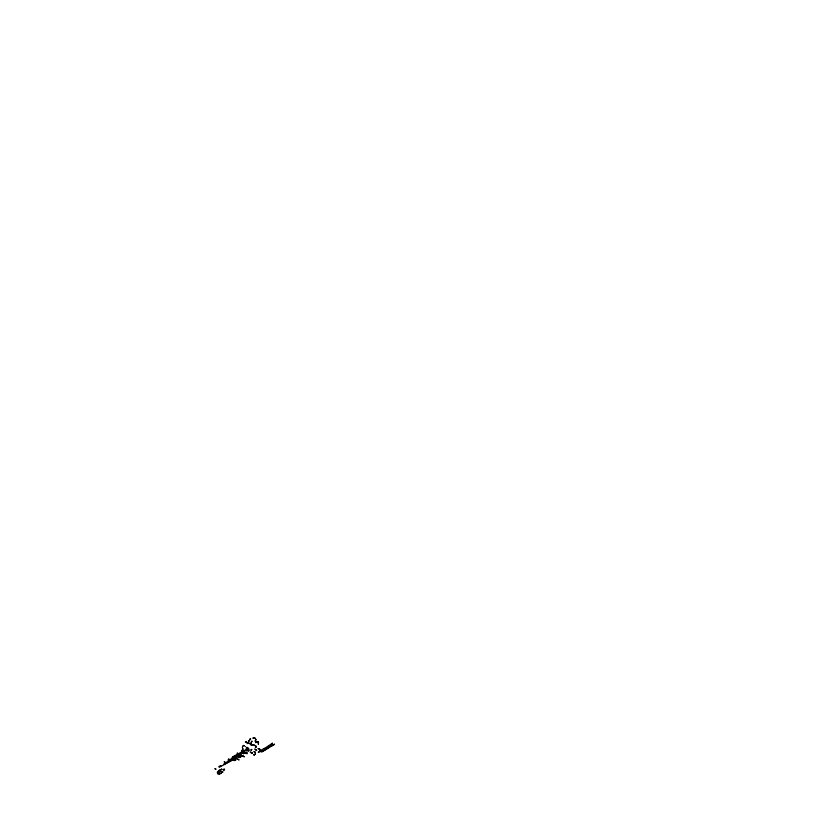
<?xml version="1.0" encoding="UTF-8"?>
<svg xmlns="http://www.w3.org/2000/svg" width="815" height="815" viewBox="0 0 815 815"><rect width="100%" height="100%" fill="white"/><g stroke="black" fill="none" stroke-linecap="round" stroke-linejoin="round"><path stroke-width="1.22" d="M243.746 752.51L243.593 751.756M240.568 756.738L240.466 757.39M242.992 751.664L243.491 753.488L242.89 752.653M242.493 748.679L243.267 748.771M235.78 760.222L235.25 760.161M218.665 771.571L218.95 770.613M218.766 771.061L218.878 772.253A3.586 3.443 62.6 0 0 219.103 772.671C219.551 774.168 222.994 772.732 220.447 773.516A1.477 1.416 62.7 0 1 219.255 772.895L219.337 772.875M239.335 755.923L238.958 755.24M252.456 753.264C250.602 753.019 252.579 751.97 252.202 753.417M240.598 757.145L240.659 756.615M238.102 755.108L238.703 756.829M247.139 748.027L248.117 748.445L248.697 750.177A1.192 1.141 -24.2 0 1 248.392 750.961L248.392 750.961M242.483 746.968L242.452 747.926M220.386 770.633L221.517 769.095M245.58 746.652L245.692 746.54M242.228 750.676L242.075 750.452A1.192 0.591 -84.8 0 1 242.636 749.943L243.002 750.167A1.192 0.591 -84.8 0 1 243.186 750.931M255.207 747.009L255.981 747.009M258.355 744.166L258.202 741.986A5.573 4.075 -50.7 0 0 257.734 741.732L256.542 741.935M233.742 759.091L234.7 758.307M224.033 770.124L223.84 769.36L223.055 769.564M245.926 753.111L245.488 753.58L246.344 752.082M241.22 755.648A1.182 0.937 24.8 0 1 240.833 754.68L241.046 754.303M223.718 769.788C225.48 768.372 222.729 771.122 223.116 769.248M224.614 769.35L223.605 769.717M255.36 753.549L254.647 754.782L253.506 754.873L254.27 754.965M233.834 759.203L233.508 758.571M251.132 743.423L251.285 742.944A1.487 1.436 -72.3 0 1 251.071 743.412L250.562 744.136M247.047 743.698L247.159 743.474A3.617 2.088 -86 0 1 247.353 743.117M246.201 752.235L245.967 752.795M256.144 747.08L256.236 746.469A5.522 2.445 17.1 0 0 255.961 746.071L255.553 745.715M251.641 749.932L251.733 749.331M242.839 755.77L242.88 755.729A1.182 0.937 24.8 0 1 241.76 755.933L241.688 755.841M253.669 745.277L254.698 745.338M251.652 745.175L252.833 744.564M256.205 742.21C255.075 743.871 256.358 740.631 257.764 741.701A3.627 2.649 -50.7 0 1 258.07 741.884L258.335 742.088M271.833 744.197C275.113 740.794 265.609 748.262 264.07 748.476M272.383 743.321C271.1 747.233 269.531 744.278 267.025 747.824M248.168 749.138L248.667 748.679L248.055 748.904M242.167 750.819L242.157 750.462A1.192 0.591 -84.8 0 1 242.727 749.953L242.738 749.994M238.846 756.799L239.376 757.267L238.459 754.934M235.749 757.675L235.769 757.644A1.182 0.927 24.6 0 0 236.106 758.694L236.116 758.704M242.921 746L243.043 745.817A1.477 0.856 -86.1 0 1 243.828 745.501C245.223 747.049 244.235 744.625 243.114 746.01M255.217 753.997L254.565 754.7M261.35 750.167L263.52 748.802M248.697 750.177L247.454 748.812M250.786 742.781L250.989 742.873M271.436 744.818L270.662 745.572L272.23 743.29M218.889 770.654L219.805 769.931L219.194 770.277M237.685 758.887L237.766 758.785A1.182 0.927 24.6 0 1 236.635 758.989L236.36 758.938M267.014 747.834L264.091 750.014A62.714 8.924 -57.3 0 1 261.309 751.837A7.172 1.029 -57.4 0 1 260.953 751.807L260.922 751.705A7.172 1.029 -57.4 0 1 261.248 750.391M238.999 756.931L239.101 756.076M246.13 742.058L245.722 741.548M247.699 742.934L249.247 743.188L248.269 742.618A1.487 0.856 -86 0 0 247.485 742.934M228.047 759.814L228.363 760.517L243.064 752.143L232.224 757.543M262.002 751.736L262.206 751.593A62.266 0.958 -28.9 0 1 265.048 749.861L269.846 747.039M253.455 737.932L252.803 738.207L253.862 737.83M251 745.338L253.149 744.625A5.542 4.044 -50.8 0 1 253.669 744.89L254.015 745.277M243.93 756.738L244.174 756.891M255.553 747.345L256.083 746.53A3.596 1.589 17.1 0 0 255.9 746.285L255.767 746.143A1.477 0.652 17.1 0 0 255.492 745.919M251.713 749.729C250.653 751.186 250.062 749.342 251.478 749.871M263.51 750.982L264.967 750.075M265.496 749.749L268.247 748.058M221.466 769.136L220.488 770.185L220.61 771.357M247.516 748.557L248.534 748.506L247.872 749.321M246.864 753.814L247.169 753.569A1.182 0.958 35.1 0 0 247.342 752.663M273.443 744.808L274.339 744.319L268.216 747.956M272.23 745.481C269.592 746.988 276.591 743.148 273.972 744.523M219.449 774.158L219.928 773.904L219.337 774.199A1.65 1.589 62.7 0 1 217.799 773.71M271.904 745.654L272.801 745.165M263.418 751.033L262.063 751.725M272.699 745.205L273.596 744.716M247.108 749.016L232.418 757.003L232.428 757.614L247.414 749.729M224.899 763.064L238.469 755.678M220.763 765.58C221.68 766.518 217.666 765.397 219.194 767.343L233.762 759.417M238.887 756.31L224.268 764.276L223.768 763.94M234.139 759.213L234.781 758.857M224.492 769.228L223.728 770.114M247.75 748.628L248.534 748.506M248.066 749.342L248.657 748.791M249.309 740.733L248.31 741.141L249.848 740.774M244.031 753.152C244.897 752.642 242.799 749.556 242.707 751.135M233.528 757.481L234.995 759.723L233.722 759.906M243.716 752.255L243.227 751.349M258.182 748.577L259.252 748.791A1.487 1.304 -46.4 0 1 259.934 749.79L260.026 749.912A6.948 6.082 -46.2 0 1 259.995 750.798C260.077 752.439 256.572 752.337 259.099 751.878A1.487 1.304 -46.4 0 0 259.883 750.758L259.924 750.493A3.617 3.168 -46.3 0 0 259.944 750.045L259.944 749.82M253.811 737.809L254.779 738.023M245.641 741.64C245.244 742.893 245.162 740.927 246.476 742.119M236.808 755.729L237.369 755.719M221.558 772.253L223.076 771.958L220.845 771.795M253.047 744.523L253.231 744.604A3.606 2.628 -50.8 0 1 253.536 744.778L253.791 744.991M241.658 755.892L241.79 755.882A1.182 0.937 24.8 0 0 242.86 755.709M242.493 751.287L242.289 751.899M233.243 758.174L234.241 760.364L233.324 758.042M237.583 753.101L237.542 753.111A1.182 0.581 -84.8 0 0 237.033 753.355M258.192 748.567L260.016 749.841M256.593 750.493C255.859 750.106 257.02 749.698 256.633 750.228C254.443 748.068 253.659 748.975 256.511 750.442M251.957 753.284C248.84 751.827 250.185 750.9 252.192 753.305M238.561 759.57L239.09 760.008L238.316 759.407M243.196 756.147L244.093 756.687M250.572 738.798L249.584 739.317L250.623 739.174M252.069 741.304L251.631 741.925L251.774 741.1M242.636 751.41L242.116 750.951L242.137 751.797M238.938 754.415L240.018 756.065L239.569 756.697M238.367 755.067L238.968 755.811M254.728 738.003L255.146 738.329A5.573 5.369 -72.2 0 1 255.553 738.899M258.314 744.248L258.477 743.086A1.498 1.09 -50.6 0 0 258.223 742.007M242.952 750.116L242.911 750.157A1.192 0.591 -84.8 0 1 243.094 750.921M247.251 748.72L246.67 748.476L246.843 749.301M247.271 750.024L247.791 750.35L247.78 749.698M242.819 752.866L243.39 753.111L242.788 751.379M238.907 757.064L238.54 756.422M233.538 758.459L232.866 757.838L232.886 758.673M255.085 738.309L255.227 738.492A3.627 3.494 -72.2 0 1 255.482 738.879C256.949 739.877 253.72 742.434 255.584 740.499A1.498 1.447 -72.1 0 0 255.615 739.124L255.676 739.164M247.403 748.944L246.568 748.099L247.077 749.932M233.579 759.937L233.182 759.336M217.819 771.387A1.65 1.589 62.7 0 0 217.391 772.956L217.839 773.69M246.965 749.556L247.831 750.666L247.943 749.8M238.306 756.228L237.899 755.016M233.925 758.867L234.221 759.529M241.25 755.587A1.182 0.937 24.8 0 1 240.863 754.619M238.632 754.405A1.182 1.1 -22.7 0 1 239.152 753.692M238.398 754.201A1.783 0.55 61.8 0 1 239.488 754.822A1.783 0.55 61.8 0 1 240.313 756.931A1.783 0.55 61.8 0 1 239.366 756.666M238.408 754.68A1.783 0.55 61.8 0 1 239.61 756.891A1.783 0.55 61.8 0 1 238.958 757.308A1.783 0.55 61.8 0 1 237.756 755.098M246.945 747.793A1.793 0.56 61.8 0 1 247.821 747.864A1.793 0.56 61.8 0 1 248.891 750.024A1.793 0.56 61.8 0 1 248.198 750.34M246.588 749.25A1.793 0.56 61.8 0 1 246.833 747.915A1.793 0.56 61.8 0 1 248.239 750.493A1.793 0.56 61.8 0 1 247.026 750.065M253.689 744.91A1.487 1.09 -50.7 0 1 253.883 745.175M241.974 751.695A1.783 0.55 61.8 0 1 242.615 750.992A1.783 0.55 61.8 0 1 243.033 750.411A1.783 0.55 61.8 0 1 244.245 752.255A1.783 0.55 61.8 0 1 244.164 753.447M242.615 750.992A1.783 0.55 61.8 0 1 243.767 753.59A1.783 0.55 61.8 0 1 242.34 752.52M219.164 772.64A5.511 5.287 62.5 0 1 218.838 771.999M237.756 753.294A1.182 0.581 -84.8 0 1 237.929 754.364M233.508 757.166A1.773 0.54 61.8 0 1 235.097 759.458A1.773 0.54 61.8 0 1 234.241 759.774M232.856 757.522A1.773 0.54 61.8 0 1 234.435 759.825A1.773 0.54 61.8 0 1 233.579 760.13M232.591 757.899A1.773 0.54 61.8 0 1 232.703 757.543M238.398 755.902L238.785 756.565L238.398 755.902M246.843 748.995L247.679 749.749L246.843 748.995M250.47 743.708L249.757 743.718L250.47 743.708M215.017 768.789L215.873 769.126L215.017 768.789M224.278 761.903L225.042 762.29L224.278 761.903M228.618 759.111L229.392 759.499L228.618 759.111M254.046 751.705L254.718 751.634A1.477 1.294 -46.2 0 1 255.401 752.622L254.046 751.705"/></g></svg>
